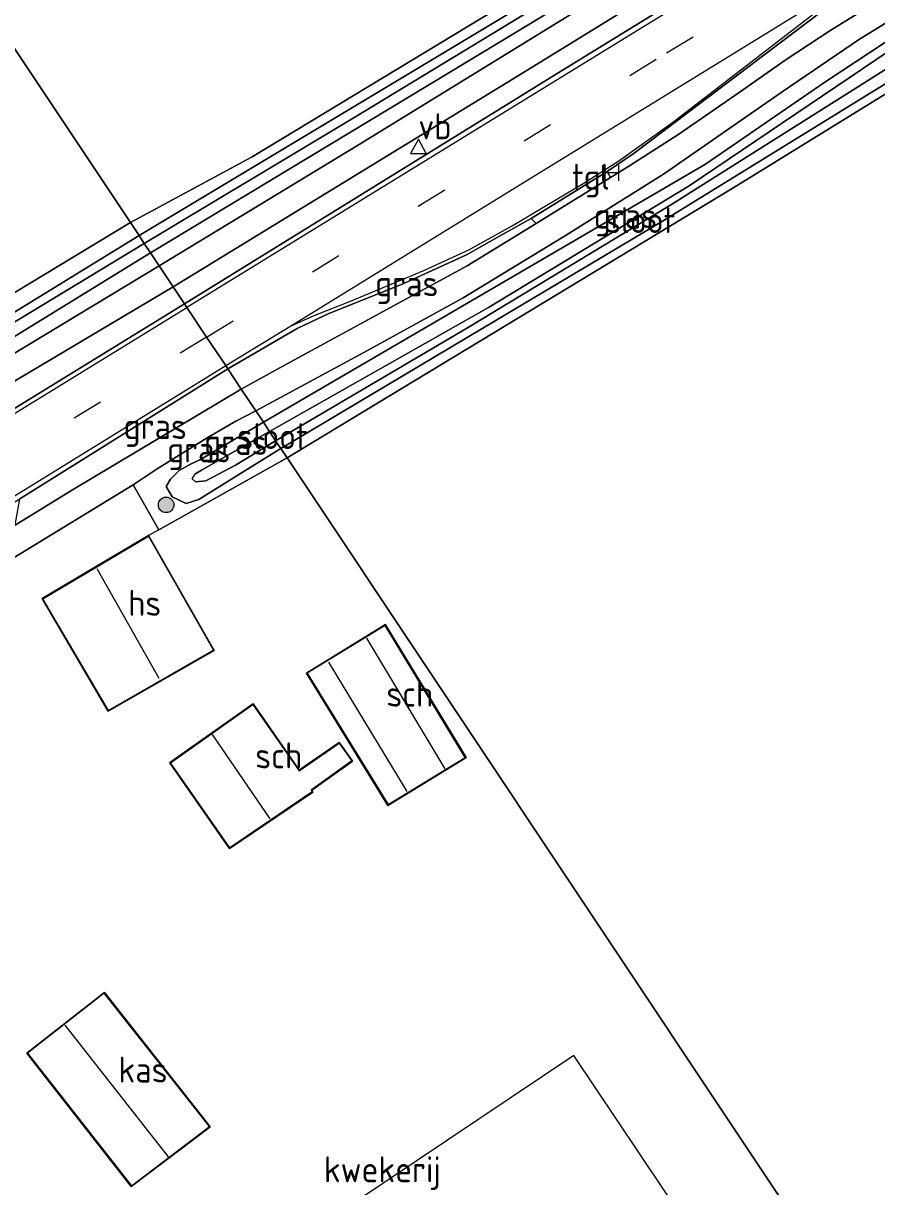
# Model space of a CAD drawing. Extents: x 253736 to 255979, y 477184 to 479215.
# Drawn here: x 255636.1 to 255718.5, y 478795.3 to 478907.5 of the extents above; entities that cross this region are included whole.
import ezdxf
from ezdxf.enums import TextEntityAlignment as Align

# ---------------------------------------------------------------- set-up
doc = ezdxf.new("R2010")
doc.units = 0
doc.linetypes.add('39strp', pattern=[12, 3, -9])
for name, color, linetype, lineweight in [('af-bs-rasterhekwerk', 8, 'hekwerk', 18), ('bp-b5-grasland', 8, 'Continuous', 18), ('bp-bs-boom', 8, 'Continuous', 18), ('gw-bs-insteekwatergang', 8, 'Continuous', 18), ('kd-bs-dakrand', 8, 'Continuous', 18), ('kd-bs-maaiveldlijn', 8, 'Continuous', 18), ('kd-bs-nok', 8, 'Continuous', 18), ('mk-bs-39streep 0.15', 8, '39strp', 18), ('mk-bs-streep 0.15', 8, 'Continuous', 18), ('og-b5-bebouwing', 8, 'Continuous', 18), ('og-b5-grond_ingericht', 8, 'Continuous', 18), ('og-b5-water', 8, 'Continuous', 18), ('og-bs-hoogtelijn', 8, 'Continuous', 18), ('og-bs-hulpgeometrie', 8, 'Continuous', 18), ('og-bs-inrichtingselement', 8, 'Continuous', 18), ('og-bs-terreinafscheiding', 8, 'Continuous', 18), ('vh-b5-verh_soort', 8, 'Continuous', 18), ('wh-bs-waterlijn', 8, 'Continuous', 18), ('wm-bs-verkeersbord', 8, 'Continuous', 18)]:
    doc.layers.add(name, color=color, linetype=linetype, lineweight=lineweight)
doc.styles.add('rtw_iso', font='isocp.shx')
doc.linetypes.add('hekwerk', pattern='A,7,-1.5,[1,RTW.shx,S=0.75,R=0,X=0,Y=0],-1.5', length=10)

# ---------------------------------------------------------------- blocks, each defined once
blk = doc.blocks.new('dtbattr-r')
at = {"style": 'rtw_iso'}
blk.add_attdef('TAG', text='', height=2.5, dxfattribs=at).set_placement((0, 0), align=Align.MIDDLE_CENTER)
blk = doc.blocks.new('verkeersbord')
for p, q in [((0, 0.75), (-0.75, -0.625)), ((0.75, -0.625), (0, 0.75)), ((-0.75, -0.625), (0.75, -0.625))]:
    blk.add_line(p, q)
blk = doc.blocks.new('dtbattr')
at = {"style": 'rtw_iso'}
blk.add_attdef('TAG', (0.59, 0.87), '', height=2.5, dxfattribs=at)
blk = doc.blocks.new('RW1 Buren totaal_ACAD_1_FMEBLOCK352')
at = {"layer": 'og-b5-grond_ingericht'}
blk.add_polyline3d([(-16.84, 61.04, 25.85), (-5.35, 68.04, 25.83), (-2.88, 63.72, 25.88), (9.49, 70.67, 25.92), (68.81, -18.38, 25.52)], dxfattribs=at)
for points in [[(-3.87, 63.16, 26.04), (-14.14, 57.08, 26.04), (-7.77, 46.22, 26.04), (2.44, 52.08, 26.04)], [(11.38, 49.89, 25.98), (19.22, 37.13, 25.98), (26.76, 41.74, 25.98), (18.98, 54.56, 25.98)], [(6.21, 46.92, 25.99), (-1.84, 41.23, 25.99), (3.94, 32.95, 25.99), (11.98, 38.4, 25.99), (11.87, 38.58, 25.99), (15.81, 41.4, 25.99), (14.53, 43.19, 25.99), (10.66, 40.52, 25.99)], [(-15.62, 13.21, 25.91), (-5.54, 0.33, 25.91), (2.06, 6.11, 25.91), (-8.14, 19.07, 25.91)]]:
    blk.add_polyline3d(points, close=True, dxfattribs=at)
blk = doc.blocks.new('boom')
blk.add_hatch(color=256).paths.add_polyline_path([(-0.75, 0, 1), (0.75, 0, 1)])
blk.add_circle((0, 0), 0.75)
blk = doc.blocks.new('halte')
for p, q in [((-0.75, -0.75), (-0.75, 0.75)), ((0.75, 0), (-0.75, 0)), ((0.75, 0.75), (0.75, -0.75))]:
    blk.add_line(p, q)

msp = doc.modelspace()

# ---------------------------------------------------------------- linework, layer by layer
at = {"layer": 'af-bs-rasterhekwerk'}
for points in [[(255723.137, 478903.048, 26.334), (255704.678, 478891.682, 26.202), (255683.882, 478879.101, 26.154), (255661.561, 478865.598, 25.919)], [(255661.561, 478865.598, 25.919), (255649.197, 478858.657, 25.883), (255648.2, 478858.097, 26.039)]]:
    msp.add_polyline3d(points, dxfattribs=at)
at = {"layer": 'bp-b5-grasland'}
for points in [[(255806.141, 478963.839, 26.274), (255745.842, 478926.674, 26.058), (255724.997, 478913.848, 26.064), (255719.228, 478910.122, 26.046), (255714.04, 478906.86, 26.043), (255709.732, 478904.02, 26.034), (255705.196, 478900.852, 26.016), (255699.271, 478896.754, 26.043), (255694.459, 478893.674, 26.028), (255692.778, 478892.632, 26.073), (255692.463, 478893.214, 26.136), (255695.039, 478894.975, 26.136), (255717.446, 478911.954, 26.181), (255723.733, 478915.861, 26.19), (255749.335, 478931.578, 26.277), (255780.948, 478951.003, 26.313), (255803.73, 478964.936, 26.328)], [(255759.142, 478946.901, 26.328), (255723.079, 478924.475, 26.19), (255688.464, 478903.186, 26.178), (255651.658, 478880.463, 26.003), (255650.582, 478882.078, 25.945), (255684.367, 478902.775, 26.061), (255710.972, 478919.169, 26.043), (255759.096, 478949.224, 26.079)], [(255685.6, 478888.2, 26.064), (255678.934, 478884.118, 25.992), (255672.601, 478880.671, 25.965), (255660.789, 478874.252, 25.995), (255657.15, 478872.219, 25.955), (255655.836, 478874.191, 26.013), (255662.534, 478878.056, 26.109), (255665.588, 478879.505, 26.13), (255672.6, 478882.329, 26.067), (255678.886, 478885.176, 26.067), (255682.278, 478887.124, 26.082), (255685.126, 478888.671, 26.118)], [(255649.22, 478884.122, 25.911), (255625.215, 478869.63, 25.817), (255605.029, 478857.295, 25.718), (255589.498, 478847.918, 25.7), (255588.582, 478848.125, 25.673), (255587.498, 478848.636, 25.661), (255586.63, 478849.607, 25.679), (255584.873, 478852.238, 25.754), (255583.661, 478854.956, 25.76), (255582.164, 478858.279, 25.778), (255579.147, 478866.609, 25.778), (255580.46, 478867.89, 25.623), (255585.76, 478853.469, 25.709), (255585.547, 478852.752, 25.721), (255585.927, 478851.718, 25.727), (255587.314, 478850.159, 25.712), (255589.206, 478849.397, 25.679), (255590.231, 478849.71, 25.7), (255591.252, 478850.321, 25.664), (255614.732, 478864.702, 25.727), (255648.381, 478885.382, 25.886)], [(255651.658, 478880.463, 26.003), (255623.376, 478863.057, 25.997), (255593.696, 478844.901, 25.958), (255591.498, 478845.991, 25.796), (255601.842, 478852.47, 25.763), (255629.593, 478869.628, 25.844), (255650.582, 478882.078, 25.945)], [(255657.15, 478872.219, 25.955), (255640.857, 478862.514, 25.835), (255635.338, 478859.101, 25.901), (255635.764, 478861.63, 25.955), (255655.836, 478874.191, 26.013)], [(255659.276, 478869.028, 25.748), (255653.289, 478865.458, 25.664), (255652.246, 478864.976, 25.733), (255651.16, 478864.383, 25.739), (255650.321, 478863.538, 25.781), (255649.894, 478862.833, 25.82), (255650.485, 478861.812, 25.799), (255651.829, 478861.197, 25.649), (255653.04, 478861.583, 25.619), (255656.828, 478863.907, 25.655), (255660.964, 478866.494, 25.697), (255661.561, 478865.598, 25.919), (255649.197, 478858.657, 25.883), (255646.723, 478862.973, 25.826), (255649.014, 478864.539, 25.802), (255651.562, 478866.109, 25.739), (255654, 478867.623, 25.748), (255656.634, 478869.14, 25.775), (255658.544, 478870.126, 25.777)], [(255659.883, 478868.116, 24.851), (255653.309, 478864.407, 24.824), (255652.655, 478864.009, 24.824), (255652.413, 478863.561, 24.824), (255652.737, 478863.289, 24.824), (255653.733, 478863.377, 24.824), (255656.588, 478864.899, 24.824), (255660.463, 478867.246, 24.83), (255660.964, 478866.494, 25.697), (255656.828, 478863.907, 25.655), (255653.04, 478861.583, 25.619), (255651.829, 478861.197, 25.649), (255650.485, 478861.812, 25.799), (255649.894, 478862.833, 25.82), (255650.321, 478863.538, 25.781), (255651.16, 478864.383, 25.739), (255652.246, 478864.976, 25.733), (255653.289, 478865.458, 25.664), (255659.276, 478869.028, 25.748)]]:
    msp.add_polyline3d(points, close=True, dxfattribs=at)
for points in [[(255704.63, 478919.371, 25.973), (255677.157, 478902.75, 25.925), (255648.381, 478885.382, 25.886), (255647.789, 478886.271, 24.836), (255668.099, 478898.457, 24.845), (255694.445, 478914.48, 24.845)], [(255701.156, 478915.931, 26.088), (255668.37, 478895.731, 26.007), (255649.22, 478884.122, 25.911), (255648.381, 478885.382, 25.886), (255677.157, 478902.75, 25.925), (255704.63, 478919.371, 25.973)], [(255720.801, 478906.69, 25.971), (255713.451, 478901.829, 25.971), (255701.952, 478893.916, 25.902), (255659.276, 478869.028, 25.748), (255658.544, 478870.126, 25.777), (255668.976, 478875.759, 25.917), (255678.57, 478881.027, 25.926), (255688.346, 478886.985, 25.896), (255697.883, 478892.955, 25.962), (255709.318, 478900.916, 25.95), (255716.79, 478905.975, 25.935), (255737.174, 478918.526, 25.944)], [(255686.521, 478910.627, 25.043), (255647.278, 478887.038, 24.833), (255646.447, 478888.285, 26.075), (255658.211, 478894.625, 26.081), (255681.882, 478908.955, 26.156)], [(255719.651, 478904.856, 25.14), (255700.352, 478891.853, 25.14), (255681.007, 478880.092, 25.14), (255659.883, 478868.116, 24.851), (255659.276, 478869.028, 25.748), (255701.952, 478893.916, 25.902), (255713.451, 478901.829, 25.971), (255720.801, 478906.69, 25.971)], [(255721.418, 478903.014, 26.122), (255697.936, 478888.516, 26.163), (255680.28, 478878.021, 25.977), (255660.964, 478866.494, 25.697), (255660.463, 478867.246, 24.83), (255678.98, 478878.127, 25.059), (255698.767, 478890.103, 25.143), (255721.85, 478904.671, 25.14)], [(255723.137, 478903.048, 26.334), (255704.678, 478891.682, 26.202), (255683.882, 478879.101, 26.154), (255661.561, 478865.598, 25.919), (255660.964, 478866.494, 25.697), (255680.28, 478878.021, 25.977), (255697.936, 478888.516, 26.163), (255721.418, 478903.014, 26.122)], [(255618.763, 478871.588, 25.961), (255646.447, 478888.285, 26.075), (255647.278, 478887.038, 24.833), (255611.679, 478865.183, 24.761)], [(255634.713, 478878.357, 24.803), (255647.789, 478886.271, 24.836), (255648.381, 478885.382, 25.886), (255614.732, 478864.702, 25.727)]]:
    msp.add_polyline3d(points, dxfattribs=at)
at = {"layer": 'gw-bs-insteekwatergang'}
for points in [[(255648.381, 478885.382, 25.886), (255677.157, 478902.75, 25.925), (255704.63, 478919.371, 25.973), (255732.394, 478936.542, 25.985), (255758.772, 478953.004, 25.988), (255759.564, 478953.889, 25.964), (255759.627, 478955.017, 25.964), (255759.43, 478955.902, 25.964), (255758.792, 478956.469, 25.925), (255758.146, 478956.281, 25.619), (255757.479, 478956.005, 25.487), (255738.99, 478944.681, 25.436), (255713.614, 478929.001, 25.502), (255696.528, 478917.921, 25.958), (255681.882, 478908.955, 26.156), (255658.211, 478894.625, 26.081), (255646.447, 478888.285, 26.075)], [(255720.801, 478906.69, 25.971), (255713.451, 478901.829, 25.971), (255701.952, 478893.916, 25.902), (255659.276, 478869.028, 25.748)], [(255660.964, 478866.494, 25.697), (255680.28, 478878.021, 25.977), (255697.936, 478888.516, 26.163), (255721.418, 478903.014, 26.122)], [(255646.447, 478888.285, 26.075), (255618.763, 478871.588, 25.961), (255592.219, 478855.635, 25.727), (255590.246, 478854.004, 25.718), (255588.849, 478853.426, 25.697), (255588.028, 478853.319, 25.67), (255587.371, 478853.621, 25.661), (255585.76, 478853.469, 25.709), (255585.547, 478852.752, 25.721), (255585.927, 478851.718, 25.727), (255587.314, 478850.159, 25.712), (255589.206, 478849.397, 25.679), (255590.231, 478849.71, 25.7), (255591.252, 478850.321, 25.664), (255614.732, 478864.702, 25.727), (255648.381, 478885.382, 25.886)], [(255659.276, 478869.028, 25.748), (255653.289, 478865.458, 25.664), (255652.246, 478864.976, 25.733), (255651.16, 478864.383, 25.739), (255650.321, 478863.538, 25.781), (255649.894, 478862.833, 25.82), (255650.485, 478861.812, 25.799), (255651.829, 478861.197, 25.649), (255653.04, 478861.583, 25.619), (255656.828, 478863.907, 25.655), (255660.964, 478866.494, 25.697)]]:
    msp.add_polyline3d(points, dxfattribs=at)
at = {"layer": 'kd-bs-dakrand'}
for points in [[(255648.182, 478858.028, 28.505), (255654.45, 478847.034, 28.526), (255644.321, 478841.218, 28.592), (255638.006, 478851.998, 28.526), (255648.182, 478858.028, 28.505)], [(255671.04, 478849.419, 27.81), (255663.519, 478844.807, 27.94), (255671.308, 478832.127, 27.878), (255678.762, 478836.689, 27.846), (255671.04, 478849.419, 27.81)], [(255658.27, 478841.785, 28.257), (255662.721, 478835.38, 28.23), (255666.593, 478838.053, 27.999), (255667.81, 478836.342, 28.014), (255663.875, 478833.521, 28.317), (255663.99, 478833.347, 28.314), (255656.03, 478827.95, 28.369), (255650.307, 478836.154, 28.399), (255658.27, 478841.785, 28.257)], [(255636.528, 478808.131, 26.9), (255646.545, 478795.334, 26.9), (255654.065, 478801.056, 26.9), (255643.93, 478813.93, 26.9), (255636.528, 478808.131, 26.9)]]:
    msp.add_polyline3d(points, dxfattribs=at)
at = {"layer": 'kd-bs-maaiveldlijn'}
for points in [[(255648.2, 478858.097, 26.039), (255637.938, 478852.016, 26.039), (255644.303, 478841.15, 26.039), (255654.518, 478847.015, 26.039), (255648.2, 478858.097, 26.039)], [(255663.45, 478844.823, 25.976), (255671.292, 478832.058, 25.976), (255678.831, 478836.672, 25.976), (255671.057, 478849.488, 25.976), (255663.45, 478844.823, 25.976)], [(255658.282, 478841.855, 25.991), (255650.238, 478836.166, 25.991), (255656.017, 478827.881, 25.991), (255664.059, 478833.333, 25.991), (255663.943, 478833.508, 25.991), (255667.88, 478836.33, 25.991), (255666.605, 478838.122, 25.991), (255662.734, 478835.449, 25.991), (255658.282, 478841.855, 25.991)], [(255636.458, 478808.14, 25.913), (255646.536, 478795.264, 25.913), (255654.136, 478801.047, 25.913), (255643.938, 478814, 25.913), (255636.458, 478808.14, 25.913)]]:
    msp.add_polyline3d(points, dxfattribs=at)
at = {"layer": 'kd-bs-nok'}
for points in [[(255649.233, 478844.307, 33.866), (255643.236, 478854.871, 33.869)], [(255669.219, 478848.176, 28.94), (255676.792, 478835.589, 28.955)], [(255673.15, 478833.407, 28.955), (255665.604, 478845.881, 28.964)], [(255659.933, 478830.763, 32.879), (255654.368, 478838.882, 32.927)], [(255650.121, 478798.126, 29.009), (255640.16, 478810.84, 28.967)]]:
    msp.add_polyline3d(points, dxfattribs=at)
at = {"layer": 'mk-bs-39streep 0.15'}
for points in [[(255653.799, 478877.249, 26.15), (255698.177, 478904.658, 26.295), (255738.967, 478929.768, 26.376), (255789.994, 478961.127, 26.511), (255841.045, 478992.483, 26.655), (255902.457, 479030.333, 26.859), (255953.526, 479061.863, 27.081)], [(255653.799, 478877.249, 26.15), (255600.875, 478844.771, 26.045), (255556.314, 478817.386, 25.985), (255505.858, 478786.374, 25.82), (255480.895, 478771.023, 25.901)]]:
    msp.add_polyline3d(points, dxfattribs=at)
at = {"layer": 'mk-bs-streep 0.15'}
for points in [[(255951.72, 479064.549, 26.991), (255888.278, 479025.543, 26.697), (255846.338, 478999.714, 26.598), (255801.345, 478972.02, 26.43), (255754.823, 478943.408, 26.367), (255702.122, 478911.014, 26.235), (255651.902, 478880.097, 26.006)], [(255655.64, 478874.485, 26.006), (255661.843, 478878.249, 26.106), (255684.948, 478892.529, 26.163), (255717.753, 478912.711, 26.241), (255745.708, 478929.929, 26.292), (255774.475, 478947.621, 26.388), (255799.39, 478962.947, 26.442), (255823.062, 478977.481, 26.466), (255846.768, 478992.079, 26.514), (255874.027, 479008.844, 26.631), (255885.122, 479015.64, 26.718)], [(255661.843, 478878.249, 26.106), (255664.172, 478879.323, 26.115), (255667.7, 478880.704, 26.127), (255674.772, 478883.659, 26.112), (255679.15, 478885.701, 26.109), (255683.204, 478887.932, 26.103), (255690.146, 478892.068, 26.121), (255693.561, 478894.246, 26.142), (255698.745, 478897.947, 26.142), (255713.306, 478909.162, 26.175), (255717.753, 478912.711, 26.241)], [(255593.64, 478844.279, 26.036), (255617.291, 478858.828, 25.991), (255651.902, 478880.097, 26.006)], [(255592.477, 478835.614, 25.994), (255636.155, 478862.47, 26.009), (255655.64, 478874.485, 26.006)]]:
    msp.add_polyline3d(points, dxfattribs=at)
at = {"layer": 'og-b5-bebouwing'}
for points in [[(255648.2, 478858.097, 26.039), (255654.518, 478847.015, 26.039), (255644.303, 478841.15, 26.039), (255637.938, 478852.016, 26.039)], [(255663.45, 478844.823, 25.976), (255671.057, 478849.488, 25.976), (255678.831, 478836.672, 25.976), (255671.292, 478832.058, 25.976)], [(255658.282, 478841.855, 25.991), (255662.734, 478835.449, 25.991), (255666.605, 478838.122, 25.991), (255667.88, 478836.33, 25.991), (255663.943, 478833.508, 25.991), (255664.059, 478833.333, 25.991), (255656.017, 478827.881, 25.991), (255650.238, 478836.166, 25.991)], [(255636.458, 478808.14, 25.913), (255643.938, 478814, 25.913), (255654.136, 478801.047, 25.913), (255646.536, 478795.264, 25.913)]]:
    msp.add_polyline3d(points, close=True, dxfattribs=at)
at = {"layer": 'og-b5-grond_ingericht'}
for points in [[(255704.213, 478923.504, 25.544), (255696.528, 478917.921, 25.958), (255681.882, 478908.955, 26.156), (255658.211, 478894.625, 26.081), (255646.447, 478888.285, 26.075), (255628.676, 478914.962, 25.524), (255676.174, 478959.587, 25.62), (255692.814, 478938.575, 25.721)], [(255646.447, 478888.285, 26.075), (255618.763, 478871.588, 25.961), (255592.219, 478855.635, 25.727), (255590.246, 478854.004, 25.718), (255588.849, 478853.426, 25.697), (255588.028, 478853.319, 25.67), (255587.371, 478853.621, 25.661), (255585.76, 478853.469, 25.709), (255580.46, 478867.89, 25.623), (255628.676, 478914.962, 25.524)]]:
    msp.add_polyline3d(points, close=True, dxfattribs=at)
msp.add_polyline3d([(255720.883, 478776.548, 25.523), (255661.561, 478865.598, 25.919), (255683.882, 478879.101, 26.154), (255704.678, 478891.682, 26.202), (255723.137, 478903.048, 26.334)], dxfattribs=at)
at = {"layer": 'og-b5-water'}
for points in [[(255647.789, 478886.271, 24.836), (255647.278, 478887.038, 24.833), (255686.521, 478910.627, 25.043), (255694.922, 478915.651, 25.043), (255701.262, 478919.879, 25.043), (255708.259, 478924.69, 25.043), (255716.525, 478929.823, 25.043), (255737.284, 478942.892, 25.043), (255746.87, 478948.593, 25.043), (255749.487, 478950.438, 25.043), (255751.715, 478951.732, 25.043), (255757.434, 478954.899, 25.043), (255758.126, 478954.921, 25.043), (255758.469, 478954.536, 25.043), (255758.445, 478953.983, 25.043), (255758.007, 478953.672, 25.043), (255753.275, 478950.863, 24.971), (255724.675, 478933.211, 24.956), (255694.445, 478914.48, 24.845), (255668.099, 478898.457, 24.845)], [(255660.463, 478867.246, 24.83), (255659.883, 478868.116, 24.851), (255681.007, 478880.092, 25.14), (255700.352, 478891.853, 25.14), (255719.651, 478904.856, 25.14), (255721.175, 478905.697, 25.14), (255722.089, 478905.805, 25.14), (255722.341, 478905.414, 25.14), (255722.18, 478904.938, 25.14), (255721.85, 478904.671, 25.14), (255698.767, 478890.103, 25.143), (255678.98, 478878.127, 25.059)], [(255647.789, 478886.271, 24.836), (255634.713, 478878.357, 24.803), (255607.696, 478861.45, 24.803), (255590.696, 478850.793, 24.935), (255589.425, 478850.215, 24.926), (255588.795, 478850.62, 24.935), (255588.322, 478851.209, 25.028), (255587.044, 478852.241, 25.028), (255587.138, 478852.594, 25.028), (255587.84, 478852.765, 25.028), (255588.774, 478851.685, 24.758), (255589.311, 478851.494, 24.758), (255590.541, 478852.057, 24.758), (255593.005, 478853.791, 24.758), (255594.29, 478854.901, 24.758), (255595.743, 478856.015, 24.761), (255596.777, 478856.606, 24.746), (255611.679, 478865.183, 24.761), (255647.278, 478887.038, 24.833)], [(255660.463, 478867.246, 24.83), (255656.588, 478864.899, 24.824), (255653.733, 478863.377, 24.824), (255652.737, 478863.289, 24.824), (255652.413, 478863.561, 24.824), (255652.655, 478864.009, 24.824), (255653.309, 478864.407, 24.824), (255659.883, 478868.116, 24.851)]]:
    msp.add_polyline3d(points, close=True, dxfattribs=at)
at = {"layer": 'og-bs-hoogtelijn'}
msp.add_polyline3d([(255646.934, 478731.681, 25.934), (255710.268, 478776.523, 25.823), (255689.223, 478807.923, 25.886), (255615.956, 478758.819, 25.946)], dxfattribs=at)
at = {"layer": 'og-bs-hulpgeometrie'}
for points in [[(255628.676, 478914.962, 25.524), (255646.447, 478888.285, 26.075), (255647.278, 478887.038, 24.833), (255647.789, 478886.271, 24.836), (255648.381, 478885.382, 25.886), (255649.22, 478884.122, 25.911), (255650.582, 478882.078, 25.945), (255651.658, 478880.463, 26.003), (255651.902, 478880.097, 26.006), (255653.799, 478877.249, 26.15), (255655.64, 478874.485, 26.006), (255655.836, 478874.191, 26.013), (255657.15, 478872.219, 25.955), (255658.544, 478870.126, 25.777), (255659.276, 478869.028, 25.748), (255659.883, 478868.116, 24.851), (255660.463, 478867.246, 24.83), (255660.964, 478866.494, 25.697), (255661.561, 478865.598, 25.919)], [(255661.561, 478865.598, 25.919), (255720.883, 478776.548, 25.523), (255721.087, 478776.241, 25.487), (255722.067, 478774.769, 24.494), (255722.751, 478773.742, 24.374), (255723.739, 478772.26, 25.949), (255726.679, 478767.847, 26.258), (255728.717, 478764.788, 28.775), (255729.485, 478763.635, 28.868), (255732.359, 478759.321, 25.619)]]:
    msp.add_polyline3d(points, dxfattribs=at)
at = {"layer": 'og-bs-terreinafscheiding'}
for points in [[(255650.582, 478882.078, 25.945), (255684.367, 478902.775, 26.061), (255710.972, 478919.169, 26.043), (255759.096, 478949.224, 26.079), (255767.496, 478954.384, 26.1), (255794.183, 478971.038, 26.07), (255823.266, 478988.998, 26.079), (255848.842, 479004.649, 26.274), (255879.187, 479023.118, 26.496), (255887.336, 479028.054, 26.55), (255888.487, 479026.287, 26.613), (255845.954, 478999.981, 26.559), (255797.117, 478969.934, 26.325), (255769.381, 478953.139, 26.328), (255759.142, 478946.901, 26.328), (255723.079, 478924.475, 26.19), (255688.464, 478903.186, 26.178), (255651.658, 478880.463, 26.003)], [(255739.572, 479019.151, 25.926), (255747.411, 478995.155, 26.019), (255759.641, 478958.486, 25.977), (255760.382, 478955.884, 25.983), (255760.461, 478954.518, 26.01), (255760.329, 478953.053, 26.019), (255759.229, 478952.129, 26.016), (255729.645, 478933.802, 25.977), (255701.156, 478915.931, 26.088), (255668.37, 478895.731, 26.007), (255649.22, 478884.122, 25.911)], [(255806.141, 478963.839, 26.274), (255745.842, 478926.674, 26.058), (255724.997, 478913.848, 26.064), (255719.228, 478910.122, 26.046), (255714.04, 478906.86, 26.043), (255709.732, 478904.02, 26.034), (255705.196, 478900.852, 26.016), (255699.271, 478896.754, 26.043), (255694.459, 478893.674, 26.028), (255692.778, 478892.632, 26.073), (255685.6, 478888.2, 26.064), (255678.934, 478884.118, 25.992), (255672.601, 478880.671, 25.965), (255660.789, 478874.252, 25.995), (255657.15, 478872.219, 25.955)], [(255658.544, 478870.126, 25.777), (255668.976, 478875.759, 25.917), (255678.57, 478881.027, 25.926), (255688.346, 478886.985, 25.896), (255697.883, 478892.955, 25.962), (255709.318, 478900.916, 25.95), (255716.79, 478905.975, 25.935), (255737.174, 478918.526, 25.944), (255768.049, 478937.752, 25.965), (255804.539, 478959.845, 26.064)], [(255655.836, 478874.191, 26.013), (255662.534, 478878.056, 26.109), (255665.588, 478879.505, 26.13), (255672.6, 478882.329, 26.067), (255678.886, 478885.176, 26.067), (255682.278, 478887.124, 26.082), (255685.126, 478888.671, 26.118), (255692.463, 478893.214, 26.136), (255695.039, 478894.975, 26.136), (255717.446, 478911.954, 26.181), (255723.733, 478915.861, 26.19), (255749.335, 478931.578, 26.277), (255780.948, 478951.003, 26.313)], [(255692.778, 478892.632, 26.073), (255692.463, 478893.214, 26.136)], [(255685.6, 478888.2, 26.064), (255685.126, 478888.671, 26.118)], [(255649.22, 478884.122, 25.911), (255625.215, 478869.63, 25.817), (255605.029, 478857.295, 25.718), (255589.498, 478847.918, 25.7), (255588.582, 478848.125, 25.673), (255587.498, 478848.636, 25.661), (255586.63, 478849.607, 25.679), (255584.873, 478852.238, 25.754), (255583.661, 478854.956, 25.76), (255582.164, 478858.279, 25.778), (255579.147, 478866.609, 25.778)], [(255503.851, 478793.324, 25.481), (255511.221, 478798.554, 25.529), (255519.451, 478803.55, 25.592), (255526.366, 478807.848, 25.586), (255532.98, 478811.942, 25.631), (255539.719, 478815.627, 25.691), (255549.874, 478820.817, 25.79), (255558.338, 478825.519, 25.79), (255581.801, 478839.891, 25.787), (255591.498, 478845.991, 25.796), (255601.842, 478852.47, 25.763), (255629.593, 478869.628, 25.844), (255650.582, 478882.078, 25.945)], [(255492.648, 478782.44, 25.72), (255499.668, 478787.599, 25.769), (255519.665, 478802.894, 25.73), (255526.836, 478807.368, 25.721), (255529.648, 478808.772, 25.739), (255533.779, 478810.696, 25.775), (255541.128, 478814.07, 25.883), (255550.363, 478818.095, 25.967), (255556.382, 478821.684, 25.958), (255581.767, 478837.492, 25.937), (255593.696, 478844.901, 25.958), (255623.376, 478863.057, 25.997), (255651.658, 478880.463, 26.003)], [(255468.585, 478759.065, 25.725), (255482.653, 478767.733, 25.775), (255520.178, 478790.819, 25.781), (255552.751, 478810.927, 25.892), (255571.541, 478822.308, 25.853), (255595.518, 478837.001, 25.919), (255618.242, 478851.03, 25.946), (255625.375, 478855.448, 25.907), (255635.764, 478861.63, 25.955), (255655.836, 478874.191, 26.013)], [(255657.15, 478872.219, 25.955), (255640.857, 478862.514, 25.835), (255635.338, 478859.101, 25.901), (255627.725, 478854.393, 25.907), (255626.198, 478853.448, 25.895), (255606.825, 478841.622, 25.82), (255595.716, 478834.73, 25.808), (255584.221, 478827.448, 25.787), (255559.053, 478812.068, 25.688), (255537.643, 478798.845, 25.598), (255507.386, 478780.205, 25.49), (255475.451, 478760.547, 25.445), (255460.815, 478751.515, 25.389)], [(255452.33, 478743.273, 25.196), (255481.655, 478761.491, 25.343), (255515.202, 478782.249, 25.4), (255545.273, 478800.669, 25.571), (255562.723, 478811.426, 25.583), (255586.928, 478826.167, 25.712), (255593.701, 478830.39, 25.718), (255616.438, 478844.618, 25.76), (255627.832, 478851.721, 25.85), (255628.603, 478851.853, 25.832), (255630.281, 478852.88, 25.799), (255635.237, 478855.977, 25.85), (255646.723, 478862.973, 25.826), (255649.014, 478864.539, 25.802), (255651.562, 478866.109, 25.739), (255654, 478867.623, 25.748), (255656.634, 478869.14, 25.775), (255658.544, 478870.126, 25.777)], [(255646.723, 478862.973, 25.826), (255649.197, 478858.657, 25.883)]]:
    msp.add_polyline3d(points, dxfattribs=at)
at = {"layer": 'vh-b5-verh_soort'}
for points in [[(255780.948, 478951.003, 26.313), (255749.335, 478931.578, 26.277), (255723.733, 478915.861, 26.19), (255717.446, 478911.954, 26.181), (255695.039, 478894.975, 26.136), (255692.463, 478893.214, 26.136), (255685.126, 478888.671, 26.118), (255682.278, 478887.124, 26.082), (255678.886, 478885.176, 26.067), (255672.6, 478882.329, 26.067), (255665.588, 478879.505, 26.13), (255662.534, 478878.056, 26.109), (255655.836, 478874.191, 26.013), (255655.64, 478874.485, 26.006), (255653.799, 478877.249, 26.15), (255651.902, 478880.097, 26.006), (255651.658, 478880.463, 26.003), (255688.464, 478903.186, 26.178), (255723.079, 478924.475, 26.19), (255759.142, 478946.901, 26.328), (255769.381, 478953.139, 26.328), (255797.117, 478969.934, 26.325)], [(255710.972, 478919.169, 26.043), (255684.367, 478902.775, 26.061), (255650.582, 478882.078, 25.945), (255649.22, 478884.122, 25.911), (255668.37, 478895.731, 26.007), (255701.156, 478915.931, 26.088)], [(255737.174, 478918.526, 25.944), (255716.79, 478905.975, 25.935), (255709.318, 478900.916, 25.95), (255697.883, 478892.955, 25.962), (255688.346, 478886.985, 25.896), (255678.57, 478881.027, 25.926), (255668.976, 478875.759, 25.917), (255658.544, 478870.126, 25.777), (255657.15, 478872.219, 25.955), (255660.789, 478874.252, 25.995), (255672.601, 478880.671, 25.965), (255678.934, 478884.118, 25.992), (255685.6, 478888.2, 26.064), (255692.778, 478892.632, 26.073), (255694.459, 478893.674, 26.028), (255699.271, 478896.754, 26.043), (255705.196, 478900.852, 26.016), (255709.732, 478904.02, 26.034), (255714.04, 478906.86, 26.043), (255719.228, 478910.122, 26.046)], [(255625.215, 478869.63, 25.817), (255649.22, 478884.122, 25.911), (255650.582, 478882.078, 25.945), (255629.593, 478869.628, 25.844)], [(255623.376, 478863.057, 25.997), (255651.658, 478880.463, 26.003), (255651.902, 478880.097, 26.006), (255653.799, 478877.249, 26.15), (255655.64, 478874.485, 26.006), (255655.836, 478874.191, 26.013), (255635.764, 478861.63, 25.955)], [(255635.338, 478859.101, 25.901), (255640.857, 478862.514, 25.835), (255657.15, 478872.219, 25.955), (255658.544, 478870.126, 25.777), (255656.634, 478869.14, 25.775), (255654, 478867.623, 25.748), (255651.562, 478866.109, 25.739), (255649.014, 478864.539, 25.802), (255646.723, 478862.973, 25.826), (255635.237, 478855.977, 25.85)]]:
    msp.add_polyline3d(points, dxfattribs=at)
msp.add_polyline3d([(255692.778, 478892.632, 26.073), (255685.6, 478888.2, 26.064), (255685.126, 478888.671, 26.118), (255692.463, 478893.214, 26.136)], close=True, dxfattribs=at)
at = {"layer": 'wh-bs-waterlijn'}
for points in [[(255647.789, 478886.271, 24.836), (255668.099, 478898.457, 24.845), (255694.445, 478914.48, 24.845), (255724.675, 478933.211, 24.956), (255753.275, 478950.863, 24.971), (255758.007, 478953.672, 25.043), (255758.445, 478953.983, 25.043), (255758.469, 478954.536, 25.043), (255758.126, 478954.921, 25.043), (255757.434, 478954.899, 25.043), (255751.715, 478951.732, 25.043), (255749.487, 478950.438, 25.043), (255746.87, 478948.593, 25.043), (255737.284, 478942.892, 25.043), (255716.525, 478929.823, 25.043), (255708.259, 478924.69, 25.043), (255701.262, 478919.879, 25.043), (255694.922, 478915.651, 25.043), (255686.521, 478910.627, 25.043), (255647.278, 478887.038, 24.833)], [(255660.463, 478867.246, 24.83), (255678.98, 478878.127, 25.059), (255698.767, 478890.103, 25.143), (255721.85, 478904.671, 25.14), (255722.18, 478904.938, 25.14), (255722.341, 478905.414, 25.14), (255722.089, 478905.805, 25.14), (255721.175, 478905.697, 25.14), (255719.651, 478904.856, 25.14), (255700.352, 478891.853, 25.14), (255681.007, 478880.092, 25.14), (255659.883, 478868.116, 24.851)], [(255647.278, 478887.038, 24.833), (255611.679, 478865.183, 24.761), (255596.777, 478856.606, 24.746), (255595.743, 478856.015, 24.761), (255594.29, 478854.901, 24.758), (255593.005, 478853.791, 24.758), (255590.541, 478852.057, 24.758), (255589.311, 478851.494, 24.758), (255588.774, 478851.685, 24.758), (255587.84, 478852.765, 25.028), (255587.138, 478852.594, 25.028), (255587.044, 478852.241, 25.028), (255588.322, 478851.209, 25.028), (255588.795, 478850.62, 24.935), (255589.425, 478850.215, 24.926), (255590.696, 478850.793, 24.935), (255607.696, 478861.45, 24.803), (255634.713, 478878.357, 24.803), (255647.789, 478886.271, 24.836)], [(255659.883, 478868.116, 24.851), (255653.309, 478864.407, 24.824), (255652.655, 478864.009, 24.824), (255652.413, 478863.561, 24.824), (255652.737, 478863.289, 24.824), (255653.733, 478863.377, 24.824), (255656.588, 478864.899, 24.824), (255660.463, 478867.246, 24.83)]]:
    msp.add_polyline3d(points, dxfattribs=at)

# ---------------------------------------------------------------- block references
at = {"layer": 'bp-b5-grasland'}
ref = msp.add_blockref('dtbattr-r', (255691.15625, 478886.96875, 25.607621), dxfattribs=at)
ref.add_attrib('TAG', 'gras', dxfattribs={"layer": '0', "height": 2.5, "style": 'rtw_iso'}).set_placement((255691.15625, 478886.96875, 25.607621), align=Align.BOTTOM_LEFT)
ref = msp.add_blockref('dtbattr-r', (255670.054688, 478880.4375, 26.047769), dxfattribs=at)
ref.add_attrib('TAG', 'gras', dxfattribs={"layer": '0', "height": 2.5, "style": 'rtw_iso'}).set_placement((255670.054688, 478880.4375, 26.047769), align=Align.BOTTOM_LEFT)
ref = msp.add_blockref('dtbattr-r', (255645.789062, 478866.65625, 25.935667), dxfattribs=at)
ref.add_attrib('TAG', 'gras', dxfattribs={"layer": '0', "height": 2.5, "style": 'rtw_iso'}).set_placement((255645.789062, 478866.65625, 25.935667), align=Align.BOTTOM_LEFT)
ref = msp.add_blockref('dtbattr-r', (255653.554688, 478865.125, 25.319), dxfattribs=at)
ref.add_attrib('TAG', 'gras', dxfattribs={"layer": '0', "height": 2.5, "style": 'rtw_iso'}).set_placement((255653.554688, 478865.125, 25.319), align=Align.BOTTOM_LEFT)
ref = msp.add_blockref('dtbattr-r', (255649.984375, 478864.40625, 25.75605), dxfattribs=at)
ref.add_attrib('TAG', 'gras', dxfattribs={"layer": '0', "height": 2.5, "style": 'rtw_iso'}).set_placement((255649.984375, 478864.40625, 25.75605), align=Align.BOTTOM_LEFT)
at = {"layer": 'bp-bs-boom'}
msp.add_blockref('boom', (255649.895, 478861.05, 25.946), dxfattribs=at)
at = {"layer": 'og-b5-bebouwing'}
ref = msp.add_blockref('dtbattr-r', (255646.234375, 478849.59375, 26.039), dxfattribs=at)
ref.add_attrib('TAG', 'hs', dxfattribs={"layer": '0', "height": 2.5, "style": 'rtw_iso'}).set_placement((255646.234375, 478849.59375, 26.039), align=Align.BOTTOM_LEFT)
ref = msp.add_blockref('dtbattr-r', (255671.140625, 478840.828125, 25.976), dxfattribs=at)
ref.add_attrib('TAG', 'sch', dxfattribs={"layer": '0', "height": 2.5, "style": 'rtw_iso'}).set_placement((255671.140625, 478840.828125, 25.976), align=Align.BOTTOM_LEFT)
ref = msp.add_blockref('dtbattr-r', (255658.492188, 478834.875, 25.991), dxfattribs=at)
ref.add_attrib('TAG', 'sch', dxfattribs={"layer": '0', "height": 2.5, "style": 'rtw_iso'}).set_placement((255658.492188, 478834.875, 25.991), align=Align.BOTTOM_LEFT)
ref = msp.add_blockref('dtbattr-r', (255645.296875, 478804.5625, 25.913), dxfattribs=at)
ref.add_attrib('TAG', 'kas', dxfattribs={"layer": '0', "height": 2.5, "style": 'rtw_iso'}).set_placement((255645.296875, 478804.5625, 25.913), align=Align.BOTTOM_LEFT)
at = {"layer": 'og-b5-grond_ingericht'}
msp.add_blockref('RW1 Buren totaal_ACAD_1_FMEBLOCK352', (255652.0745, 478794.9325), dxfattribs=at)
ref = msp.add_blockref('dtbattr-r', (255665.117188, 478794.9375, 25.807771), dxfattribs=at)
ref.add_attrib('TAG', 'kwekerij', dxfattribs={"layer": '0', "height": 2.5, "style": 'rtw_iso'}).set_placement((255665.117188, 478794.9375, 25.807771), align=Align.BOTTOM_LEFT)
at = {"layer": 'og-b5-water'}
ref = msp.add_blockref('dtbattr-r', (255692.226562, 478886.53125, 25.064077), dxfattribs=at)
ref.add_attrib('TAG', 'sloot', dxfattribs={"layer": '0', "height": 2.5, "style": 'rtw_iso'}).set_placement((255692.226562, 478886.53125, 25.064077), align=Align.BOTTOM_LEFT)
ref = msp.add_blockref('dtbattr-r', (255656.765625, 478865.6875, 24.828333), dxfattribs=at)
ref.add_attrib('TAG', 'sloot', dxfattribs={"layer": '0', "height": 2.5, "style": 'rtw_iso'}).set_placement((255656.765625, 478865.6875, 24.828333), align=Align.BOTTOM_LEFT)
at = {"layer": 'og-bs-inrichtingselement'}
msp.add_blockref('halte', (255692.783, 478893.081, 26.063), dxfattribs=at)
at = {"layer": 'vh-b5-verh_soort'}
ref = msp.add_blockref('dtbattr-r', (255689.039062, 478890.71875, 26.0928), dxfattribs=at)
ref.add_attrib('TAG', 'tgl', dxfattribs={"layer": '0', "height": 2.5, "style": 'rtw_iso'}).set_placement((255689.039062, 478890.71875, 26.0928), align=Align.BOTTOM_LEFT)
at = {"layer": 'wm-bs-verkeersbord'}
ref = msp.add_blockref('dtbattr', (255674.235, 478895.58, 26.108), dxfattribs=at)
ref.add_attrib('TAG', 'vb', dxfattribs={"layer": '0', "height": 2.5, "style": 'rtw_iso'}).set_placement((255674.235, 478895.58, 26.108), align=Align.BOTTOM_LEFT)
msp.add_blockref('verkeersbord', (255674.235, 478895.58, 26.108), dxfattribs=at)

doc.saveas('drawing.dxf')
